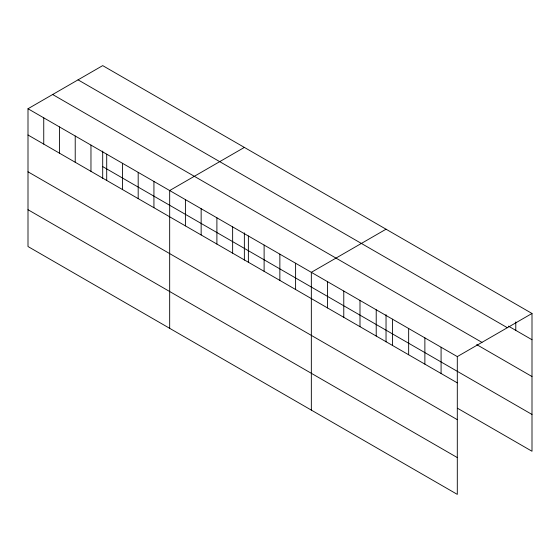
<?xml version="1.0" encoding="UTF-8"?>
<svg xmlns="http://www.w3.org/2000/svg" width="560" height="560" viewBox="0 0 560 560"><rect width="100%" height="100%" fill="white"/><g stroke="black" fill="none" stroke-linecap="round" stroke-linejoin="round"><path stroke-width="0.84" d="M28 108.745L457.303 356.601L457.303 494.382L28 246.526L28 108.745L102.697 65.618L532 313.474L532 451.255L457.541 408.268M244.363 147.413L169.673 190.54L169.673 328.314M386.036 229.208L311.339 272.328L311.339 410.109M457.303 356.601L532 313.474M508.41 326.116L532 339.738M78.043 79.849L507.353 327.712M52.647 94.514L481.957 342.37M476.714 344.617L532 376.537M102.697 166.6L532 414.456M28 135.002L457.303 382.865M28 171.808L457.303 419.664M28 209.72L457.303 457.576M515.781 321.902L515.781 330.372M441.084 347.242L441.084 373.499M424.872 337.876L424.872 364.133M408.653 328.51L408.653 354.774M392.434 319.151L392.434 345.408M386.036 314.671L386.036 341.894M376.215 309.785L376.215 336.042M359.996 300.419L359.996 326.683M343.777 291.06L343.777 317.317M327.558 281.694L327.558 307.951M295.603 263.242L295.603 289.499M279.86 254.156L279.86 280.413M264.117 245.07L264.117 271.327M248.374 235.977L248.374 262.241M244.363 232.876L244.363 260.099M232.638 226.891L232.638 253.148M216.895 217.805L216.895 244.062M201.152 208.712L201.152 234.976M185.409 199.626L185.409 225.883M153.93 181.447L153.93 207.711M138.187 172.361L138.187 198.618M122.444 163.275L122.444 189.532M106.708 154.189L106.708 180.446M102.697 151.088L102.697 178.304M90.965 145.096L90.965 171.36M75.222 136.01L75.222 162.267M59.479 126.924L59.479 153.181M43.743 117.831L43.743 144.095"/></g></svg>
